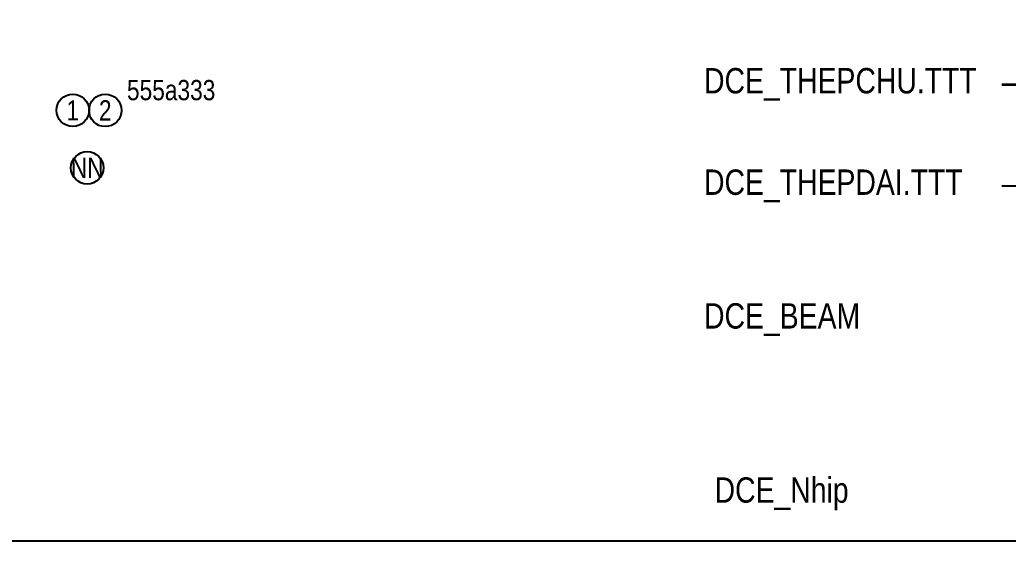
# Model space of a CAD drawing. Header units: millimetres. Extents: x -15569 to 41958, y -841 to 21330.
# Drawn here: x 12885 to 22617, y 0 to 5139 of the extents above; entities that cross this region are included whole.
import ezdxf
from ezdxf.enums import TextEntityAlignment as Align

# ---------------------------------------------------------------- set-up
doc = ezdxf.new("R2010")
doc.units = ezdxf.units.MM
doc.linetypes.add('$0$HIDDEN2_DBIM', pattern=[4.7625, 3.175, -1.5875])
for name, color, linetype, lineweight in [('DCE_Beam', 3, '$0$HIDDEN2_DBIM', 25), ('DCE_ThepChu.TTT', 5, 'Continuous', 35), ('DCE_ThepDai.TTT', 40, 'Continuous', 25)]:
    doc.layers.add(name, color=color, linetype=linetype, lineweight=lineweight)
doc.layers.add('DCE_Nhip', color=3, linetype='Continuous', lineweight=20, plot=False)
doc.styles.add('Dce_Text', font='arial.ttf', dxfattribs={"width": 0.8})

# ---------------------------------------------------------------- blocks, each defined once
blk = doc.blocks.new('Dce_KhtThepLop1Trai')
at = {"color": 2}
for centre in [(-4.8, 0.006), (-1.6, 0)]:
    blk.add_circle(centre, 1.6, dxfattribs=at)
at = {"color": 2, "style": 'Dce_Text', "width": 0.8}
blk.add_attdef('DKVAKC', (0.537, 1), '', height=2, dxfattribs=at)
for tag, p in [('SH', (-4.8, 0.006)), ('SH2', (-1.6, 0))]:
    blk.add_attdef(tag, text='', height=2, dxfattribs=at).set_placement(p, align=Align.MIDDLE_CENTER)
blk = doc.blocks.new('Dce_KhtSH')
at = {"color": 2}
blk.add_circle((1.6, 0), 1.6, dxfattribs=at)
at = {"color": 2, "style": 'Dce_Text', "width": 0.8}
blk.add_attdef('SH', text='', height=2, dxfattribs=at).set_placement((1.6, 0), align=Align.MIDDLE_CENTER)
blk = doc.blocks.new('Block_ALL')
blk.add_lwpolyline([(0, 20917), (41958.1, 20917), (41958.1, 0), (0, 0)], close=True)
at = {"layer": 'DCE_ThepChu.TTT'}
blk.add_line((22553.9, 4502.6), (39959.2, 4502.6), dxfattribs=at)
at = {"layer": 'DCE_ThepDai.TTT'}
blk.add_line((22553.9, 3502.6), (39959.2, 3502.6), dxfattribs=at)
at = {"xscale": 100, "yscale": 100, "zscale": 100}
for name, p, values in [('Dce_KhtThepLop1Trai', (13886.6, 4246.3), {'DKVAKC': '555a333', 'SH2': '2', 'SH': '1'}), ('Dce_KhtSH', (13388.6, 3680), {'SH': 'NN'})]:
    blk.add_blockref(name, p, dxfattribs=at).add_auto_attribs(values)
at = {"layer": 'DCE_Beam', "ltscale": 0.5, "insert": (19622, 2184.8), "char_height": 250, "attachment_point": 4, "style": 'Dce_Text'}
blk.add_mtext('DCE_BEAM', dxfattribs=at)
at = {"layer": 'DCE_Nhip', "color": 3, "insert": (19725.6, 467.3), "char_height": 250, "attachment_point": 4, "style": 'Dce_Text'}
blk.add_mtext('DCE_Nhip', dxfattribs=at)
at = {"layer": 'DCE_ThepChu.TTT', "insert": (19622, 4502.6), "char_height": 250, "attachment_point": 4, "style": 'Dce_Text'}
blk.add_mtext('DCE_THEPCHU.TTT', dxfattribs=at)
at = {"layer": 'DCE_ThepDai.TTT', "insert": (19622, 3502.6), "char_height": 250, "attachment_point": 4, "style": 'Dce_Text'}
blk.add_mtext('DCE_THEPDAI.TTT', dxfattribs=at)

msp = doc.modelspace()

# ---------------------------------------------------------------- block references
msp.add_blockref('Block_ALL', (0, 0))

doc.saveas('drawing.dxf')
